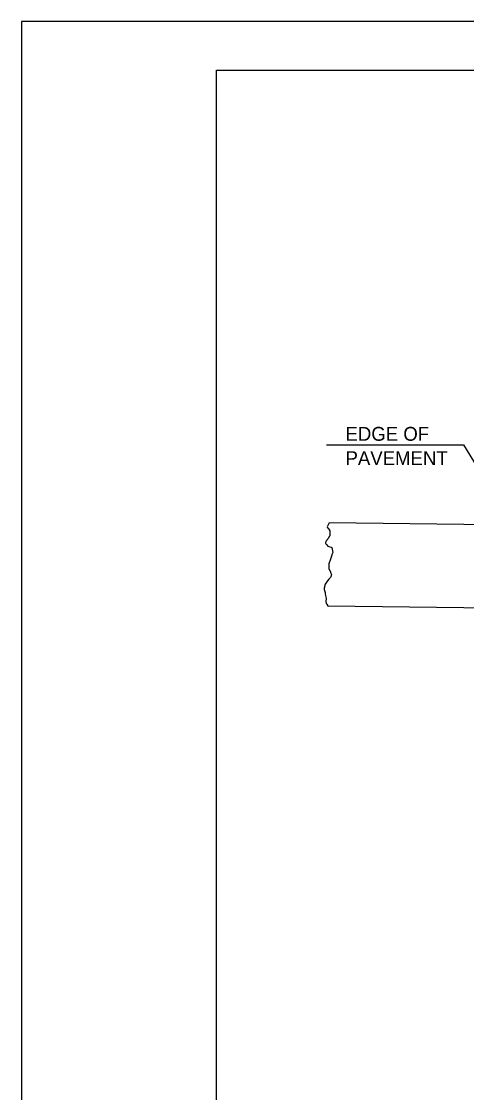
# Model space of a CAD drawing. Extents: x 100779 to 101459, y 100327 to 100767.
# Drawn here: x 100779.5 to 100870.8, y 100547 to 100767 of the extents above; entities that cross this region are included whole.
import ezdxf

# ---------------------------------------------------------------- set-up
doc = ezdxf.new("R2010")
doc.units = 0
for name, color, linetype in [('Design_PR_Roadway Notes', 7, 'Continuous'), ('Level 29', 7, 'Continuous'), ('Sheets_50 Reference Boundary', 7, 'Continuous'), ('Sheets_General Details', 7, 'Continuous'), ('Sheets_Printer Plotting Border', 7, 'Continuous')]:
    doc.layers.add(name, color=color, linetype=linetype)

msp = doc.modelspace()

# ---------------------------------------------------------------- linework, layer by layer
at = {"layer": 'Design_PR_Roadway Notes'}
for p, q in [((100842.06, 100680.02), (100870.15, 100680.02)), ((100870.15, 100680.02), (100880.17, 100663.57))]:
    msp.add_line(p, q, dxfattribs=at)
at = {"layer": 'Level 29'}
for p, q in [((100880.17, 100663.57), (100842.55, 100664)), ((100879.97, 100646.48), (100842.35, 100646.9))]:
    msp.add_line(p, q, dxfattribs=at)
msp.add_lwpolyline([(100842.55, 100664), (100842.31, 100663.47), (100842.17, 100663.24), (100842.26, 100663.01), (100842.4, 100662.91), (100842.73, 100662.41), (100842.73, 100661.85), (100842.73, 100661.38), (100842.59, 100661.25), (100842.45, 100660.88), (100842.36, 100660.83), (100842.22, 100660.69), (100842.22, 100660.6), (100841.94, 100660.32), (100841.94, 100660.28), (100841.8, 100660), (100841.8, 100659.86), (100841.9, 100659.72), (100842.13, 100659.49), (100842.31, 100659.21), (100842.73, 100659.07), (100843.01, 100659.03), (100843.15, 100658.98), (100843.29, 100658.29), (100843.33, 100657.92), (100843.15, 100657.55), (100843.15, 100657.41), (100843.01, 100656.99), (100842.68, 100656.16), (100842.64, 100656.02), (100842.54, 100655.61), (100842.54, 100654.64), (100842.73, 100654.18), (100842.82, 100654.04), (100842.87, 100653.85), (100843.06, 100653.44), (100842.91, 100652.97), (100842.82, 100652.83), (100842.54, 100652.46), (100842.26, 100652.09), (100841.76, 100651.4), (100841.71, 100651.31), (100841.66, 100651.08), (100841.53, 100650.61), (100841.53, 100650.34), (100841.62, 100650.1), (100841.76, 100649.69), (100841.76, 100649.41), (100841.9, 100648.81), (100841.99, 100648.44), (100841.9, 100647.93), (100841.94, 100647.47), (100842.13, 100647.29), (100842.22, 100647.15), (100842.26, 100647.01), (100842.35, 100646.9)], dxfattribs=at)
at = {"layer": 'Sheets_50 Reference Boundary'}
msp.add_lwpolyline([(100819.46, 100757.01), (101449.46, 100757.01), (101449.46, 100357.01), (100819.46, 100357.01)], close=True, dxfattribs=at)
at = {"layer": 'Sheets_General Details'}
for p, q in [((100779.46, 100767.01), (100779.46, 100327.01)), ((101459.46, 100767.01), (100779.46, 100767.01))]:
    msp.add_line(p, q, dxfattribs=at)
msp.add_lwpolyline([(100819.46, 100757.01), (101449.46, 100757.01), (101449.46, 100337.01), (100819.46, 100337.01)], close=True, dxfattribs=at)
at = {"layer": 'Sheets_Printer Plotting Border'}
msp.add_lwpolyline([(100779.46, 100327.01), (101459.46, 100327.01), (101459.46, 100767.01), (100779.46, 100767.01)], close=True, dxfattribs=at)

# ---------------------------------------------------------------- texts
at = {"layer": 'Design_PR_Roadway Notes'}
for s, p in [('EDGE OF', (100845.93, 100680.88)), ('PAVEMENT', (100845.93, 100675.89))]:
    msp.add_text(s, height=2.85, dxfattribs=at).set_placement(p)

doc.saveas('drawing.dxf')
